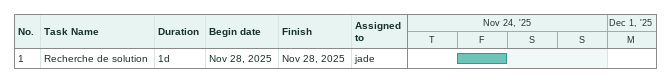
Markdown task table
| ID | Task | Duration | Start | Finish | Resources |
|---|---|---|---|---|---|
| 1 | Recherche de solution | 1d | 2025-11-28 | 2025-11-28 | jade |
